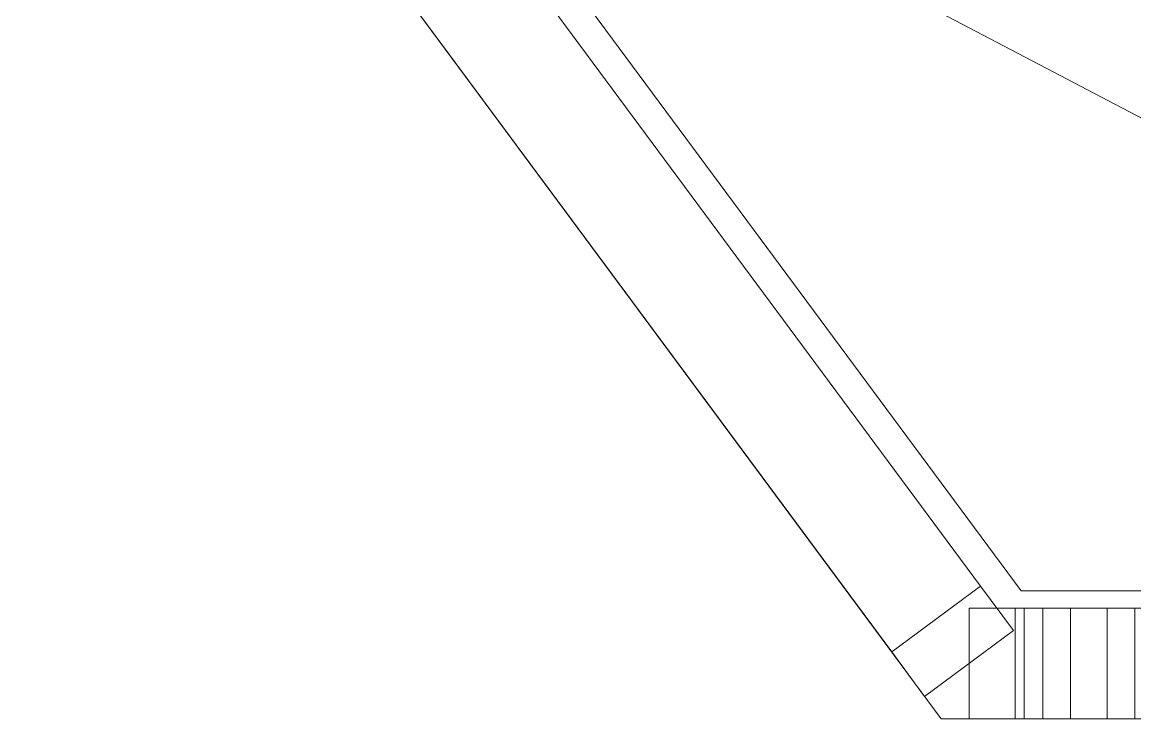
# Model space of a CAD drawing. Header units: millimetres. Extents: x -40035 to 35835, y -28925 to 20487.
# Drawn here: x -31291 to -30083, y -22589 to -21833 of the extents above; entities that cross this region are included whole.
import ezdxf

# ---------------------------------------------------------------- set-up
doc = ezdxf.new("R2010")
doc.units = ezdxf.units.MM
for name, color, linetype, lineweight in [('A-FLOR', 192, 'Continuous', 9), ('A-GLAZ-CWMG', 51, 'Continuous', 9), ('A-ROOF', 132, 'Continuous', 9), ('S-FNDN', 32, 'Continuous', 9)]:
    doc.layers.add(name, color=color, linetype=linetype, lineweight=lineweight)

msp = doc.modelspace()

# ---------------------------------------------------------------- linework, layer by layer
at = {"layer": 'A-GLAZ-CWMG'}
for points in [[(-31057.7, -21355.1, 3170), (-30250.2, -22445.2, 3170), (-30346.7, -22516.6, 3170), (-31154.1, -21426.5, 3170)], [(-31154.1, -21426.5, 3230), (-30346.7, -22516.6, 3230), (-30250.2, -22445.2, 3230), (-31057.7, -21355.1, 3230)], [(-31057.7, -21355.1, 2103.3), (-30250.2, -22445.2, 2103.3), (-30346.7, -22516.6, 2103.3), (-31154.1, -21426.5, 2103.3)], [(-31154.1, -21426.5, 2163.3), (-30346.7, -22516.6, 2163.3), (-30250.2, -22445.2, 2163.3), (-31057.7, -21355.1, 2163.3)], [(-31057.7, -21355.1, 1036.7), (-30250.2, -22445.2, 1036.7), (-30346.7, -22516.6, 1036.7), (-31154.1, -21426.5, 1036.7)], [(-31154.1, -21426.5, 1096.7), (-30346.7, -22516.6, 1096.7), (-30250.2, -22445.2, 1096.7), (-31057.7, -21355.1, 1096.7)], [(-30250.2, -22445.2, 60), (-31057.7, -21355.1, 60), (-31154.1, -21426.5, 60), (-30346.7, -22516.6, 60)], [(-30346.7, -22516.6), (-31154.1, -21426.5), (-31057.7, -21355.1), (-30250.2, -22445.2)], [(-31057.7, -21355.1, 3720), (-30250.2, -22445.2, 3720), (-30346.7, -22516.6, 3720), (-31154.1, -21426.5, 3720)], [(-31154.1, -21426.5, 3780), (-30346.7, -22516.6, 3780), (-30250.2, -22445.2, 3780), (-31057.7, -21355.1, 3780)], [(-31057.7, -21355.1, 4270), (-30250.2, -22445.2, 4270), (-30346.7, -22516.6, 4270), (-31154.1, -21426.5, 4270)], [(-31154.1, -21426.5, 4330), (-30346.7, -22516.6, 4330), (-30250.2, -22445.2, 4330), (-31057.7, -21355.1, 4330)], [(-31057.7, -21355.1, 5270), (-30250.2, -22445.2, 5270), (-30346.7, -22516.6, 5270), (-31154.1, -21426.5, 5270)], [(-31154.1, -21426.5, 5330), (-30346.7, -22516.6, 5330), (-30250.2, -22445.2, 5330), (-31057.7, -21355.1, 5330)], [(-31057.7, -21355.1, 6270), (-30250.2, -22445.2, 6270), (-30346.7, -22516.6, 6270), (-31154.1, -21426.5, 6270)], [(-31154.1, -21426.5, 6330), (-30346.7, -22516.6, 6330), (-30250.2, -22445.2, 6330), (-31057.7, -21355.1, 6330)], [(-31057.7, -21355.1, 7240), (-30250.2, -22445.2, 7240), (-30346.7, -22516.6, 7240), (-31154.1, -21426.5, 7240)], [(-31154.1, -21426.5, 7300), (-30346.7, -22516.6, 7300), (-30250.2, -22445.2, 7300), (-31057.7, -21355.1, 7300)], [(-30250.2, -22445.2, 3230), (-30250.2, -22445.2, 3170), (-31057.7, -21355.1, 3170), (-31057.7, -21355.1, 3230)], [(-30250.2, -22445.2, 2163.3), (-30250.2, -22445.2, 2103.3), (-31057.7, -21355.1, 2103.3), (-31057.7, -21355.1, 2163.3)], [(-30250.2, -22445.2, 1096.7), (-30250.2, -22445.2, 1036.7), (-31057.7, -21355.1, 1036.7), (-31057.7, -21355.1, 1096.7)], [(-31057.7, -21355.1), (-31057.7, -21355.1, 60), (-30250.2, -22445.2, 60), (-30250.2, -22445.2)], [(-30250.2, -22445.2, 3780), (-30250.2, -22445.2, 3720), (-31057.7, -21355.1, 3720), (-31057.7, -21355.1, 3780)], [(-30250.2, -22445.2, 4330), (-30250.2, -22445.2, 4270), (-31057.7, -21355.1, 4270), (-31057.7, -21355.1, 4330)], [(-30250.2, -22445.2, 5330), (-30250.2, -22445.2, 5270), (-31057.7, -21355.1, 5270), (-31057.7, -21355.1, 5330)], [(-30250.2, -22445.2, 6330), (-30250.2, -22445.2, 6270), (-31057.7, -21355.1, 6270), (-31057.7, -21355.1, 6330)], [(-31057.7, -21355.1, 7300), (-30250.2, -22445.2, 7300), (-30250.2, -22445.2, 7240), (-31057.7, -21355.1, 7240)], [(-30346.7, -22516.6, 3170), (-30346.7, -22516.6, 3230), (-31154.1, -21426.5, 3230), (-31154.1, -21426.5, 3170)], [(-30346.7, -22516.6, 2103.3), (-30346.7, -22516.6, 2163.3), (-31154.1, -21426.5, 2163.3), (-31154.1, -21426.5, 2103.3)], [(-30346.7, -22516.6, 1036.7), (-30346.7, -22516.6, 1096.7), (-31154.1, -21426.5, 1096.7), (-31154.1, -21426.5, 1036.7)], [(-31154.1, -21426.5, 60), (-31154.1, -21426.5), (-30346.7, -22516.6), (-30346.7, -22516.6, 60)], [(-30346.7, -22516.6, 3720), (-30346.7, -22516.6, 3780), (-31154.1, -21426.5, 3780), (-31154.1, -21426.5, 3720)], [(-30346.7, -22516.6, 4270), (-30346.7, -22516.6, 4330), (-31154.1, -21426.5, 4330), (-31154.1, -21426.5, 4270)], [(-30346.7, -22516.6, 5270), (-30346.7, -22516.6, 5330), (-31154.1, -21426.5, 5330), (-31154.1, -21426.5, 5270)], [(-30346.7, -22516.6, 6270), (-30346.7, -22516.6, 6330), (-31154.1, -21426.5, 6330), (-31154.1, -21426.5, 6270)], [(-31154.1, -21426.5, 7240), (-30346.7, -22516.6, 7240), (-30346.7, -22516.6, 7300), (-31154.1, -21426.5, 7300)], [(-30250.2, -22445.2), (-30214.5, -22493.4), (-30311, -22564.9), (-30346.7, -22516.6)], [(-30250.2, -22445.2), (-30346.7, -22516.6), (-30346.7, -22516.6, 1066.7), (-30250.2, -22445.2, 1066.7)], [(-30250.2, -22445.2, 3200), (-30346.7, -22516.6, 3200), (-30346.7, -22516.6, 3750), (-30250.2, -22445.2, 3750)], [(-30250.2, -22445.2, 1066.7), (-30346.7, -22516.6, 1066.7), (-30346.7, -22516.6, 2133.3), (-30250.2, -22445.2, 2133.3)], [(-30250.2, -22445.2, 2133.3), (-30346.7, -22516.6, 2133.3), (-30346.7, -22516.6, 3200), (-30250.2, -22445.2, 3200)], [(-30250.2, -22445.2, 3170), (-30250.2, -22445.2, 3230), (-30346.7, -22516.6, 3230), (-30346.7, -22516.6, 3170)], [(-30250.2, -22445.2, 2103.3), (-30250.2, -22445.2, 2163.3), (-30346.7, -22516.6, 2163.3), (-30346.7, -22516.6, 2103.3)], [(-30250.2, -22445.2, 1036.7), (-30250.2, -22445.2, 1096.7), (-30346.7, -22516.6, 1096.7), (-30346.7, -22516.6, 1036.7)], [(-30346.7, -22516.6), (-30250.2, -22445.2), (-30250.2, -22445.2, 60), (-30346.7, -22516.6, 60)], [(-30250.2, -22445.2, 4300), (-30346.7, -22516.6, 4300), (-30346.7, -22516.6, 5300), (-30250.2, -22445.2, 5300)], [(-30250.2, -22445.2, 3750), (-30346.7, -22516.6, 3750), (-30346.7, -22516.6, 4300), (-30250.2, -22445.2, 4300)], [(-30250.2, -22445.2, 3720), (-30250.2, -22445.2, 3780), (-30346.7, -22516.6, 3780), (-30346.7, -22516.6, 3720)], [(-30250.2, -22445.2, 4270), (-30250.2, -22445.2, 4330), (-30346.7, -22516.6, 4330), (-30346.7, -22516.6, 4270)], [(-30250.2, -22445.2, 5300), (-30346.7, -22516.6, 5300), (-30346.7, -22516.6, 6300), (-30250.2, -22445.2, 6300)], [(-30311, -22564.9, 7300), (-30214.5, -22493.4, 7300), (-30250.2, -22445.2, 7300), (-30346.7, -22516.6, 7300)], [(-30250.2, -22445.2, 6300), (-30346.7, -22516.6, 6300), (-30346.7, -22516.6, 7300), (-30250.2, -22445.2, 7300)], [(-30250.2, -22445.2, 5270), (-30250.2, -22445.2, 5330), (-30346.7, -22516.6, 5330), (-30346.7, -22516.6, 5270)], [(-30250.2, -22445.2, 6270), (-30250.2, -22445.2, 6330), (-30346.7, -22516.6, 6330), (-30346.7, -22516.6, 6270)], [(-30250.2, -22445.2, 7240), (-30250.2, -22445.2, 7300), (-30346.7, -22516.6, 7300), (-30346.7, -22516.6, 7240)], [(-30214.5, -22493.4, 1066.7), (-30214.5, -22493.4), (-30250.2, -22445.2), (-30250.2, -22445.2, 1066.7)], [(-30214.5, -22493.4, 3200), (-30250.2, -22445.2, 3200), (-30250.2, -22445.2, 3750), (-30214.5, -22493.4, 3750)], [(-30214.5, -22493.4, 2133.3), (-30214.5, -22493.4, 1066.7), (-30250.2, -22445.2, 1066.7), (-30250.2, -22445.2, 2133.3)], [(-30214.5, -22493.4, 3200), (-30214.5, -22493.4, 2133.3), (-30250.2, -22445.2, 2133.3), (-30250.2, -22445.2, 3200)], [(-30214.5, -22493.4, 5300), (-30214.5, -22493.4, 4300), (-30250.2, -22445.2, 4300), (-30250.2, -22445.2, 5300)], [(-30214.5, -22493.4, 3750), (-30250.2, -22445.2, 3750), (-30250.2, -22445.2, 4300), (-30214.5, -22493.4, 4300)], [(-30214.5, -22493.4, 6300), (-30214.5, -22493.4, 5300), (-30250.2, -22445.2, 5300), (-30250.2, -22445.2, 6300)], [(-30214.5, -22493.4, 7300), (-30214.5, -22493.4, 6300), (-30250.2, -22445.2, 6300), (-30250.2, -22445.2, 7300)], [(-30262.7, -22589.2, 7300), (-30262.7, -22469.2, 7300), (-30262.7, -22469.2, 7240), (-30262.7, -22589.2, 7240)], [(-30182.7, -22469.2, 7240), (-30182.7, -22589.2, 7240), (-30262.7, -22589.2, 7240), (-30262.7, -22469.2, 7240)], [(-30182.7, -22469.2, 7300), (-30182.7, -22469.2, 7240), (-30262.7, -22469.2, 7240), (-30262.7, -22469.2, 7300)], [(-30182.7, -22589.2, 7300), (-30182.7, -22469.2, 7300), (-30262.7, -22469.2, 7300), (-30262.7, -22589.2, 7300)], [(-30262.7, -22469.2, 60), (-30262.7, -22469.2), (-30262.7, -22589.2), (-30262.7, -22589.2, 60)], [(-30262.7, -22469.2, 60), (-30262.7, -22589.2, 60), (-30212.7, -22589.2, 60), (-30212.7, -22469.2, 60)], [(-30262.7, -22469.2), (-30262.7, -22469.2, 60), (-30212.7, -22469.2, 60), (-30212.7, -22469.2)], [(-30262.7, -22589.2), (-30262.7, -22469.2), (-30212.7, -22469.2), (-30212.7, -22589.2)], [(-30212.7, -22469.2), (-30152.7, -22469.2), (-30152.7, -22589.2), (-30212.7, -22589.2)], [(-30212.7, -22469.2, 100), (-30212.7, -22469.2), (-30212.7, -22589.2), (-30212.7, -22589.2, 100)], [(-30152.7, -22469.2), (-30212.7, -22469.2), (-30212.7, -22469.2, 100), (-30152.7, -22469.2, 100)], [(-30212.7, -22589.2), (-30212.7, -22469.2), (-30212.7, -22469.2, 60), (-30212.7, -22589.2, 60)], [(-30152.7, -22589.2, 2030), (-30152.7, -22469.2, 2030), (-30212.7, -22469.2, 2030), (-30212.7, -22589.2, 2030)], [(-30212.7, -22469.2, 2030), (-30212.7, -22469.2, 100), (-30212.7, -22589.2, 100), (-30212.7, -22589.2, 2030)], [(-30152.7, -22469.2, 100), (-30212.7, -22469.2, 100), (-30212.7, -22469.2, 2030), (-30152.7, -22469.2, 2030)], [(-30212.7, -22469.2, 2103.3), (-30152.7, -22469.2, 2103.3), (-30152.7, -22589.2, 2103.3), (-30212.7, -22589.2, 2103.3)], [(-30152.7, -22589.2, 3230), (-30152.7, -22469.2, 3230), (-30212.7, -22469.2, 3230), (-30212.7, -22589.2, 3230)], [(-30212.7, -22469.2, 2103.3), (-30212.7, -22589.2, 2103.3), (-30212.7, -22589.2, 3230), (-30212.7, -22469.2, 3230)], [(-30152.7, -22469.2, 3230), (-30152.7, -22469.2, 2103.3), (-30212.7, -22469.2, 2103.3), (-30212.7, -22469.2, 3230)], [(-30202.7, -22589.2, 3780), (-30202.7, -22469.2, 3780), (-30202.7, -22469.2, 3720), (-30202.7, -22589.2, 3720)], [(-30182.7, -22469.2, 3720), (-30182.7, -22589.2, 3720), (-30202.7, -22589.2, 3720), (-30202.7, -22469.2, 3720)], [(-30182.7, -22469.2, 3780), (-30182.7, -22469.2, 3720), (-30202.7, -22469.2, 3720), (-30202.7, -22469.2, 3780)], [(-30182.7, -22589.2, 3780), (-30182.7, -22469.2, 3780), (-30202.7, -22469.2, 3780), (-30202.7, -22589.2, 3780)], [(-30202.7, -22589.2, 4330), (-30202.7, -22469.2, 4330), (-30202.7, -22469.2, 4270), (-30202.7, -22589.2, 4270)], [(-30182.7, -22469.2, 4270), (-30182.7, -22589.2, 4270), (-30202.7, -22589.2, 4270), (-30202.7, -22469.2, 4270)], [(-30182.7, -22469.2, 4330), (-30182.7, -22469.2, 4270), (-30202.7, -22469.2, 4270), (-30202.7, -22469.2, 4330)], [(-30182.7, -22589.2, 4330), (-30182.7, -22469.2, 4330), (-30202.7, -22469.2, 4330), (-30202.7, -22589.2, 4330)], [(-30202.7, -22589.2, 2096.7), (-30202.7, -22469.2, 2096.7), (-30202.7, -22469.2, 2036.7), (-30202.7, -22589.2, 2036.7)], [(-30182.7, -22469.2, 2036.7), (-30182.7, -22589.2, 2036.7), (-30202.7, -22589.2, 2036.7), (-30202.7, -22469.2, 2036.7)], [(-30182.7, -22469.2, 2096.7), (-30182.7, -22469.2, 2036.7), (-30202.7, -22469.2, 2036.7), (-30202.7, -22469.2, 2096.7)], [(-30182.7, -22589.2, 2096.7), (-30182.7, -22469.2, 2096.7), (-30202.7, -22469.2, 2096.7), (-30202.7, -22589.2, 2096.7)], [(-30202.7, -22589.2, 5330), (-30202.7, -22469.2, 5330), (-30202.7, -22469.2, 5270), (-30202.7, -22589.2, 5270)], [(-30182.7, -22469.2, 5270), (-30182.7, -22589.2, 5270), (-30202.7, -22589.2, 5270), (-30202.7, -22469.2, 5270)], [(-30182.7, -22469.2, 5330), (-30182.7, -22469.2, 5270), (-30202.7, -22469.2, 5270), (-30202.7, -22469.2, 5330)], [(-30182.7, -22589.2, 5330), (-30182.7, -22469.2, 5330), (-30202.7, -22469.2, 5330), (-30202.7, -22589.2, 5330)], [(-30202.7, -22589.2, 6330), (-30202.7, -22469.2, 6330), (-30202.7, -22469.2, 6270), (-30202.7, -22589.2, 6270)], [(-30182.7, -22469.2, 6270), (-30182.7, -22589.2, 6270), (-30202.7, -22589.2, 6270), (-30202.7, -22469.2, 6270)], [(-30182.7, -22469.2, 6330), (-30182.7, -22469.2, 6270), (-30202.7, -22469.2, 6270), (-30202.7, -22469.2, 6330)], [(-30182.7, -22589.2, 6330), (-30182.7, -22469.2, 6330), (-30202.7, -22469.2, 6330), (-30202.7, -22589.2, 6330)], [(-30182.7, -22469.2, 3720), (-30082.7, -22469.2, 3720), (-30082.7, -22589.2, 3720), (-30182.7, -22589.2, 3720)], [(-30082.7, -22469.2, 3780), (-30082.7, -22469.2, 3720), (-30182.7, -22469.2, 3720), (-30182.7, -22469.2, 3780)], [(-30182.7, -22589.2, 3780), (-30082.7, -22589.2, 3780), (-30082.7, -22469.2, 3780), (-30182.7, -22469.2, 3780)], [(-30182.7, -22469.2, 4270), (-30082.7, -22469.2, 4270), (-30082.7, -22589.2, 4270), (-30182.7, -22589.2, 4270)], [(-30082.7, -22469.2, 4330), (-30082.7, -22469.2, 4270), (-30182.7, -22469.2, 4270), (-30182.7, -22469.2, 4330)], [(-30182.7, -22589.2, 4330), (-30082.7, -22589.2, 4330), (-30082.7, -22469.2, 4330), (-30182.7, -22469.2, 4330)], [(-30182.7, -22469.2, 2036.7), (-30082.7, -22469.2, 2036.7), (-30082.7, -22589.2, 2036.7), (-30182.7, -22589.2, 2036.7)], [(-30082.7, -22469.2, 2096.7), (-30082.7, -22469.2, 2036.7), (-30182.7, -22469.2, 2036.7), (-30182.7, -22469.2, 2096.7)], [(-30182.7, -22589.2, 2096.7), (-30082.7, -22589.2, 2096.7), (-30082.7, -22469.2, 2096.7), (-30182.7, -22469.2, 2096.7)], [(-30182.7, -22469.2, 5270), (-30082.7, -22469.2, 5270), (-30082.7, -22589.2, 5270), (-30182.7, -22589.2, 5270)], [(-30082.7, -22469.2, 5330), (-30082.7, -22469.2, 5270), (-30182.7, -22469.2, 5270), (-30182.7, -22469.2, 5330)], [(-30182.7, -22589.2, 5330), (-30082.7, -22589.2, 5330), (-30082.7, -22469.2, 5330), (-30182.7, -22469.2, 5330)], [(-30182.7, -22469.2, 6270), (-30082.7, -22469.2, 6270), (-30082.7, -22589.2, 6270), (-30182.7, -22589.2, 6270)], [(-30082.7, -22469.2, 6330), (-30082.7, -22469.2, 6270), (-30182.7, -22469.2, 6270), (-30182.7, -22469.2, 6330)], [(-30182.7, -22589.2, 6330), (-30082.7, -22589.2, 6330), (-30082.7, -22469.2, 6330), (-30182.7, -22469.2, 6330)], [(-30182.7, -22469.2, 7240), (-30082.7, -22469.2, 7240), (-30082.7, -22589.2, 7240), (-30182.7, -22589.2, 7240)], [(-30082.7, -22469.2, 7300), (-30082.7, -22469.2, 7240), (-30182.7, -22469.2, 7240), (-30182.7, -22469.2, 7300)], [(-30182.7, -22589.2, 7300), (-30082.7, -22589.2, 7300), (-30082.7, -22469.2, 7300), (-30182.7, -22469.2, 7300)], [(-30152.7, -22589.2, 3230), (-30152.7, -22469.2, 3230), (-30152.7, -22469.2, 3170), (-30152.7, -22589.2, 3170)], [(-30112.7, -22469.2, 3170), (-30112.7, -22589.2, 3170), (-30152.7, -22589.2, 3170), (-30152.7, -22469.2, 3170)], [(-30112.7, -22469.2, 3230), (-30112.7, -22469.2, 3170), (-30152.7, -22469.2, 3170), (-30152.7, -22469.2, 3230)], [(-30112.7, -22589.2, 3230), (-30112.7, -22469.2, 3230), (-30152.7, -22469.2, 3230), (-30152.7, -22589.2, 3230)], [(-30152.7, -22589.2, 100), (-30152.7, -22589.2), (-30152.7, -22469.2), (-30152.7, -22469.2, 100)], [(-30152.7, -22589.2, 2030), (-30152.7, -22469.2, 2030), (-30152.7, -22469.2, 1970), (-30152.7, -22589.2, 1970)], [(-30082.7, -22469.2, 1970), (-30082.7, -22589.2, 1970), (-30152.7, -22589.2, 1970), (-30152.7, -22469.2, 1970)], [(-30082.7, -22469.2, 2030), (-30082.7, -22469.2, 1970), (-30152.7, -22469.2, 1970), (-30152.7, -22469.2, 2030)], [(-30082.7, -22589.2, 2030), (-30082.7, -22469.2, 2030), (-30152.7, -22469.2, 2030), (-30152.7, -22589.2, 2030)], [(-30152.7, -22589.2, 2163.3), (-30152.7, -22469.2, 2163.3), (-30152.7, -22469.2, 2103.3), (-30152.7, -22589.2, 2103.3)], [(-30112.7, -22469.2, 2103.3), (-30112.7, -22589.2, 2103.3), (-30152.7, -22589.2, 2103.3), (-30152.7, -22469.2, 2103.3)], [(-30112.7, -22469.2, 2163.3), (-30112.7, -22469.2, 2103.3), (-30152.7, -22469.2, 2103.3), (-30152.7, -22469.2, 2163.3)], [(-30112.7, -22589.2, 2163.3), (-30112.7, -22469.2, 2163.3), (-30152.7, -22469.2, 2163.3), (-30152.7, -22589.2, 2163.3)], [(-30152.7, -22469.2, 60), (-30152.7, -22469.2), (-30152.7, -22589.2), (-30152.7, -22589.2, 60)], [(-30152.7, -22469.2, 60), (-30152.7, -22589.2, 60), (-30082.7, -22589.2, 60), (-30082.7, -22469.2, 60)], [(-30152.7, -22469.2), (-30152.7, -22469.2, 60), (-30082.7, -22469.2, 60), (-30082.7, -22469.2)], [(-30152.7, -22589.2), (-30152.7, -22469.2), (-30082.7, -22469.2), (-30082.7, -22589.2)], [(-30152.7, -22589.2, 2030), (-30152.7, -22589.2, 100), (-30152.7, -22469.2, 100), (-30152.7, -22469.2, 2030)], [(-30152.7, -22589.2, 130), (-30152.7, -22469.2, 130), (-30152.7, -22469.2, 70), (-30152.7, -22589.2, 70)], [(-30082.7, -22469.2, 70), (-30082.7, -22589.2, 70), (-30152.7, -22589.2, 70), (-30152.7, -22469.2, 70)], [(-30082.7, -22469.2, 130), (-30082.7, -22469.2, 70), (-30152.7, -22469.2, 70), (-30152.7, -22469.2, 130)], [(-30082.7, -22589.2, 130), (-30082.7, -22469.2, 130), (-30152.7, -22469.2, 130), (-30152.7, -22589.2, 130)], [(-30152.7, -22589.2, 2103.3), (-30152.7, -22469.2, 2103.3), (-30152.7, -22469.2, 3230), (-30152.7, -22589.2, 3230)], [(-30112.7, -22469.2, 3170), (-30112.7, -22469.2, 3230), (-30112.7, -22589.2, 3230), (-30112.7, -22589.2, 3170)], [(-30112.7, -22469.2, 2103.3), (-30112.7, -22469.2, 2163.3), (-30112.7, -22589.2, 2163.3), (-30112.7, -22589.2, 2103.3)], [(-30112.7, -22469.2, 2103.3), (-30052.7, -22469.2, 2103.3), (-30052.7, -22589.2, 2103.3), (-30112.7, -22589.2, 2103.3)], [(-30052.7, -22589.2, 3230), (-30052.7, -22469.2, 3230), (-30112.7, -22469.2, 3230), (-30112.7, -22589.2, 3230)], [(-30112.7, -22469.2, 2103.3), (-30112.7, -22589.2, 2103.3), (-30112.7, -22589.2, 3230), (-30112.7, -22469.2, 3230)], [(-30052.7, -22469.2, 3230), (-30052.7, -22469.2, 2103.3), (-30112.7, -22469.2, 2103.3), (-30112.7, -22469.2, 3230)], [(-30311, -22564.9), (-30214.5, -22493.4), (-30214.5, -22493.4, 1066.7), (-30311, -22564.9, 1066.7)], [(-30311, -22564.9, 3200), (-30214.5, -22493.4, 3200), (-30214.5, -22493.4, 3750), (-30311, -22564.9, 3750)], [(-30311, -22564.9, 1066.7), (-30214.5, -22493.4, 1066.7), (-30214.5, -22493.4, 2133.3), (-30311, -22564.9, 2133.3)], [(-30311, -22564.9, 2133.3), (-30214.5, -22493.4, 2133.3), (-30214.5, -22493.4, 3200), (-30311, -22564.9, 3200)], [(-30311, -22564.9, 4300), (-30214.5, -22493.4, 4300), (-30214.5, -22493.4, 5300), (-30311, -22564.9, 5300)], [(-30311, -22564.9, 3750), (-30214.5, -22493.4, 3750), (-30214.5, -22493.4, 4300), (-30311, -22564.9, 4300)], [(-30311, -22564.9, 5300), (-30214.5, -22493.4, 5300), (-30214.5, -22493.4, 6300), (-30311, -22564.9, 6300)], [(-30311, -22564.9, 6300), (-30214.5, -22493.4, 6300), (-30214.5, -22493.4, 7300), (-30311, -22564.9, 7300)], [(-30346.7, -22516.6, 1066.7), (-30346.7, -22516.6), (-30311, -22564.9), (-30311, -22564.9, 1066.7)], [(-30346.7, -22516.6, 3200), (-30311, -22564.9, 3200), (-30311, -22564.9, 3750), (-30346.7, -22516.6, 3750)], [(-30346.7, -22516.6, 2133.3), (-30346.7, -22516.6, 1066.7), (-30311, -22564.9, 1066.7), (-30311, -22564.9, 2133.3)], [(-30346.7, -22516.6, 3200), (-30346.7, -22516.6, 2133.3), (-30311, -22564.9, 2133.3), (-30311, -22564.9, 3200)], [(-30346.7, -22516.6, 5300), (-30346.7, -22516.6, 4300), (-30311, -22564.9, 4300), (-30311, -22564.9, 5300)], [(-30346.7, -22516.6, 3750), (-30311, -22564.9, 3750), (-30311, -22564.9, 4300), (-30346.7, -22516.6, 4300)], [(-30346.7, -22516.6, 6300), (-30346.7, -22516.6, 5300), (-30311, -22564.9, 5300), (-30311, -22564.9, 6300)], [(-30346.7, -22516.6, 7300), (-30346.7, -22516.6, 6300), (-30311, -22564.9, 6300), (-30311, -22564.9, 7300)], [(-30182.7, -22589.2, 7240), (-30182.7, -22589.2, 7300), (-30262.7, -22589.2, 7300), (-30262.7, -22589.2, 7240)], [(-30262.7, -22589.2, 60), (-30262.7, -22589.2), (-30212.7, -22589.2), (-30212.7, -22589.2, 60)], [(-30212.7, -22589.2), (-30152.7, -22589.2), (-30152.7, -22589.2, 100), (-30212.7, -22589.2, 100)], [(-30212.7, -22589.2, 100), (-30152.7, -22589.2, 100), (-30152.7, -22589.2, 2030), (-30212.7, -22589.2, 2030)], [(-30212.7, -22589.2, 3230), (-30212.7, -22589.2, 2103.3), (-30152.7, -22589.2, 2103.3), (-30152.7, -22589.2, 3230)], [(-30182.7, -22589.2, 3720), (-30182.7, -22589.2, 3780), (-30202.7, -22589.2, 3780), (-30202.7, -22589.2, 3720)], [(-30182.7, -22589.2, 4270), (-30182.7, -22589.2, 4330), (-30202.7, -22589.2, 4330), (-30202.7, -22589.2, 4270)], [(-30182.7, -22589.2, 2036.7), (-30182.7, -22589.2, 2096.7), (-30202.7, -22589.2, 2096.7), (-30202.7, -22589.2, 2036.7)], [(-30182.7, -22589.2, 5270), (-30182.7, -22589.2, 5330), (-30202.7, -22589.2, 5330), (-30202.7, -22589.2, 5270)], [(-30182.7, -22589.2, 6270), (-30182.7, -22589.2, 6330), (-30202.7, -22589.2, 6330), (-30202.7, -22589.2, 6270)], [(-30082.7, -22589.2, 3720), (-30082.7, -22589.2, 3780), (-30182.7, -22589.2, 3780), (-30182.7, -22589.2, 3720)], [(-30082.7, -22589.2, 4270), (-30082.7, -22589.2, 4330), (-30182.7, -22589.2, 4330), (-30182.7, -22589.2, 4270)], [(-30082.7, -22589.2, 2036.7), (-30082.7, -22589.2, 2096.7), (-30182.7, -22589.2, 2096.7), (-30182.7, -22589.2, 2036.7)], [(-30082.7, -22589.2, 5270), (-30082.7, -22589.2, 5330), (-30182.7, -22589.2, 5330), (-30182.7, -22589.2, 5270)], [(-30082.7, -22589.2, 6270), (-30082.7, -22589.2, 6330), (-30182.7, -22589.2, 6330), (-30182.7, -22589.2, 6270)], [(-30082.7, -22589.2, 7240), (-30082.7, -22589.2, 7300), (-30182.7, -22589.2, 7300), (-30182.7, -22589.2, 7240)], [(-30112.7, -22589.2, 3170), (-30112.7, -22589.2, 3230), (-30152.7, -22589.2, 3230), (-30152.7, -22589.2, 3170)], [(-30082.7, -22589.2, 1970), (-30082.7, -22589.2, 2030), (-30152.7, -22589.2, 2030), (-30152.7, -22589.2, 1970)], [(-30112.7, -22589.2, 2103.3), (-30112.7, -22589.2, 2163.3), (-30152.7, -22589.2, 2163.3), (-30152.7, -22589.2, 2103.3)], [(-30152.7, -22589.2, 60), (-30152.7, -22589.2), (-30082.7, -22589.2), (-30082.7, -22589.2, 60)], [(-30082.7, -22589.2, 70), (-30082.7, -22589.2, 130), (-30152.7, -22589.2, 130), (-30152.7, -22589.2, 70)], [(-30112.7, -22589.2, 3230), (-30112.7, -22589.2, 2103.3), (-30052.7, -22589.2, 2103.3), (-30052.7, -22589.2, 3230)]]:
    msp.add_3dface(points, dxfattribs=at)

# ---------------------------------------------------------------- meshes
at = {"layer": 'A-FLOR'}
mesh = msp.add_polyface(dxfattribs=at)
corners = [(35708.4, -19573, 4300), (35708.4, 15367.4, 4300), (22023.4, 15367.4, 4300), (22023.4, 18917.4, 4300), (-33711.6, 18917.4, 4300), (-33711.6, 6517.4, 4300), (-39715.4, 6517.4, 4300), (-39715.4, 2191.3, 4300), (-39591.6, 2191.3, 4300), (-39591.6, 6397.4, 4300), (21318.4, 6397.4, 4300), (21318.4, -767.6, 4300), (20018.4, -767.6, 4300), (20018.4, -2467.6, 4300), (21083.4, -2467.6, 4300), (21083.4, -2287.6, 4300), (21318.4, -2287.6, 4300), (21318.4, -11702.6, 4300), (-39591.6, -11702.6, 4300), (-39591.6, -1458.7, 4300), (-39715.4, -1458.7, 4300), (-39715.4, -11822.6, 4300), (-33714.6, -11822.6, 4300), (-33714.6, -21222.6, 4300), (-31115.5, -21222.6, 4300), (-30206.2, -22450.3, 4300), (-28926.2, -22450.3, 4300), (-27996.5, -21222.6, 4300), (-7441.6, -21222.6, 4300), (-6513.1, -22476.2, 4300), (-5153.1, -22476.2, 4300), (-4203.9, -21222.6, 4300), (16285.4, -21222.6, 4300), (17202, -22460.1, 4300), (18551.8, -22460.1, 4300), (19488.9, -21222.6, 4300), (22024.6, -21222.6, 4300), (22024.6, -19573, 4300), (22144.6, -19573, 4300), (22144.6, -11942.6, 4300), (28098.4, -11942.6, 4300), (28098.4, 6606.5, 4300), (22168.9, 6606.5, 4300), (22168.9, 7667.4, 4300), (28098.4, 7667.4, 4300), (28098.4, 7684.4, 4300), (29453.4, 7684.4, 4300), (29453.4, -13074.8, 4300), (28098.4, -13074.8, 4300), (23360.7, -13074.8, 4300), (23360.7, -19573, 4300), (-33594.6, -12527.6, 4300), (-32514.6, -12527.6, 4300), (-32514.6, -11942.6, 4300), (-28326.7, -11942.6, 4300), (-28326.7, -14852.6, 4300), (-33594.6, -14852.6, 4300), (-33591.6, 9482.4, 4300), (-28884.6, 9482.4, 4300), (-28884.6, 6637.4, 4300), (-32514.6, 6637.4, 4300), (-32514.6, 7197.4, 4300), (-32914.6, 7197.4, 4300), (-32914.6, 7162.4, 4300), (-33591.6, 7162.4, 4300), (-8951.7, 6617.4, 4300), (-28414.6, 6617.4, 4300), (-28414.6, 9482.4, 4300), (-8951.7, 9482.4, 4300)]
mesh.append_faces([[corners[k] for k in face] for face in [(9, 6, 7, 8), (63, 60, 61, 62)]], dxfattribs={"vtx0": -1})
mesh.append_faces([[corners[k] for k in face] for face in [(31, 17, 54), (16, 41, 11, 15), (58, 67, 4, 57)]], dxfattribs={"vtx0": -1, "vtx1": -1, "vtx2": -1})
mesh.append_faces([[corners[k] for k in face] for face in [(28, 31, 54, 55), (55, 24, 27, 28), (5, 66, 59, 60)]], dxfattribs={"vtx0": -1, "vtx1": -1, "vtx3": -1})
mesh.append_faces([[corners[k] for k in face] for face in [(56, 23, 24, 55), (18, 21, 22, 17), (42, 10, 11, 41), (65, 9, 10), (16, 40, 41), (2, 45, 46, 1), (59, 66, 67, 58), (5, 64, 57, 4), (9, 5, 6)]], dxfattribs={"vtx0": -1, "vtx2": -1})
mesh.append_faces([[corners[k] for k in face] for face in [(17, 31, 32, 37), (22, 53, 54, 17), (10, 42, 43, 2)]], dxfattribs={"vtx0": -1, "vtx2": -1, "vtx3": -1})
mesh.append_faces([[corners[k] for k in face] for face in [(68, 2, 3, 4)]], dxfattribs={"vtx0": -1, "vtx3": -1})
mesh.append_faces([[corners[k] for k in face] for face in [(20, 21, 18, 19)]], dxfattribs={"vtx1": -1})
mesh.append_faces([[corners[k] for k in face] for face in [(50, 0, 47), (11, 12, 15), (67, 68, 4)]], dxfattribs={"vtx1": -1, "vtx2": -1})
mesh.append_faces([[corners[k] for k in face] for face in [(68, 65, 10, 2), (65, 66, 5, 9), (63, 64, 5, 60)]], dxfattribs={"vtx1": -1, "vtx2": -1, "vtx3": -1})
mesh.append_faces([[corners[k] for k in face] for face in [(39, 40, 16, 17), (46, 47, 0, 1), (56, 51, 22, 23)]], dxfattribs={"vtx1": -1, "vtx3": -1})
mesh.append_faces([[corners[k] for k in face] for face in [(48, 49, 50, 47), (13, 14, 15, 12)]], dxfattribs={"vtx2": -1})
mesh.append_faces([[corners[k] for k in face] for face in [(35, 36, 37, 32), (37, 38, 39, 17), (51, 52, 53, 22), (43, 44, 45, 2)]], dxfattribs={"vtx2": -1, "vtx3": -1})
mesh.append_faces([[corners[k] for k in face] for face in [(32, 33, 34, 35), (28, 29, 30, 31), (24, 25, 26, 27)]], dxfattribs={"vtx3": -1})
mesh = msp.add_polyface(dxfattribs=at)
corners = [(22023.4, 18917.4, 4000), (22023.4, 15367.4, 4000), (35708.4, 15367.4, 4000), (35708.4, -19573, 4000), (23360.7, -19573, 4000), (23360.7, -13074.8, 4000), (28098.4, -13074.8, 4000), (29453.4, -13074.8, 4000), (29453.4, 7684.4, 4000), (28098.4, 7684.4, 4000), (28098.4, 7667.4, 4000), (22168.9, 7667.4, 4000), (22168.9, 6606.5, 4000), (28098.4, 6606.5, 4000), (28098.4, -11942.6, 4000), (22144.6, -11942.6, 4000), (22144.6, -19573, 4000), (22024.6, -19573, 4000), (22024.6, -21222.6, 4000), (19488.9, -21222.6, 4000), (18551.8, -22460.1, 4000), (17202, -22460.1, 4000), (16285.4, -21222.6, 4000), (-4203.9, -21222.6, 4000), (-5153.1, -22476.2, 4000), (-6513.1, -22476.2, 4000), (-7441.6, -21222.6, 4000), (-27996.5, -21222.6, 4000), (-28926.2, -22450.3, 4000), (-30206.2, -22450.3, 4000), (-31115.5, -21222.6, 4000), (-33714.6, -21222.6, 4000), (-33714.6, -11822.6, 4000), (-39715.4, -11822.6, 4000), (-39715.4, -1458.7, 4000), (-39591.6, -1458.7, 4000), (-39591.6, -11702.6, 4000), (21318.4, -11702.6, 4000), (21318.4, -2287.6, 4000), (21083.4, -2287.6, 4000), (21083.4, -2467.6, 4000), (20018.4, -2467.6, 4000), (20018.4, -767.6, 4000), (21318.4, -767.6, 4000), (21318.4, 6397.4, 4000), (-39591.6, 6397.4, 4000), (-39591.6, 2191.3, 4000), (-39715.4, 2191.3, 4000), (-39715.4, 6517.4, 4000), (-33711.6, 6517.4, 4000), (-33711.6, 18917.4, 4000), (-32514.6, -12527.6, 4000), (-33594.6, -12527.6, 4000), (-33594.6, -14852.6, 4000), (-28326.7, -14852.6, 4000), (-28326.7, -11942.6, 4000), (-32514.6, -11942.6, 4000), (-28884.6, 9482.4, 4000), (-33591.6, 9482.4, 4000), (-33591.6, 7162.4, 4000), (-32914.6, 7162.4, 4000), (-32914.6, 7197.4, 4000), (-32514.6, 7197.4, 4000), (-32514.6, 6637.4, 4000), (-28884.6, 6637.4, 4000), (-28414.6, 6617.4, 4000), (-8951.7, 6617.4, 4000), (-8951.7, 9482.4, 4000), (-28414.6, 9482.4, 4000)]
mesh.append_faces([[corners[k] for k in face] for face in [(6, 4, 5), (30, 28, 29), (36, 33, 34, 35)]], dxfattribs={"vtx0": -1})
mesh.append_faces([[corners[k] for k in face] for face in [(33, 36, 32)]], dxfattribs={"vtx0": -1, "vtx1": -1})
mesh.append_faces([[corners[k] for k in face] for face in [(23, 26, 55, 37)]], dxfattribs={"vtx0": -1, "vtx1": -1, "vtx2": -1, "vtx3": -1})
mesh.append_faces([[corners[k] for k in face] for face in [(30, 54, 27, 28), (43, 13, 38, 39), (50, 68, 57, 58)]], dxfattribs={"vtx0": -1, "vtx1": -1, "vtx3": -1})
mesh.append_faces([[corners[k] for k in face] for face in [(7, 3, 4, 6), (38, 14, 15, 37), (3, 7, 8, 2), (53, 31, 32, 52), (39, 42, 43)]], dxfattribs={"vtx0": -1, "vtx2": -1})
mesh.append_faces([[corners[k] for k in face] for face in [(32, 36, 37, 55), (49, 65, 66, 45), (67, 0, 1, 44), (49, 63, 64, 65), (49, 59, 60, 63)]], dxfattribs={"vtx0": -1, "vtx2": -1, "vtx3": -1})
mesh.append_faces([[corners[k] for k in face] for face in [(47, 48, 45, 46), (62, 63, 60, 61)]], dxfattribs={"vtx1": -1})
mesh.append_faces([[corners[k] for k in face] for face in [(55, 56, 32), (13, 14, 38), (66, 67, 44), (44, 45, 66), (48, 49, 45)]], dxfattribs={"vtx1": -1, "vtx2": -1})
mesh.append_faces([[corners[k] for k in face] for face in [(22, 23, 37, 17), (11, 12, 44, 1)]], dxfattribs={"vtx1": -1, "vtx2": -1, "vtx3": -1})
mesh.append_faces([[corners[k] for k in face] for face in [(30, 31, 53, 54), (26, 27, 54, 55), (43, 44, 12, 13), (8, 9, 1, 2), (50, 0, 67, 68), (68, 65, 64, 57), (58, 59, 49, 50)]], dxfattribs={"vtx1": -1, "vtx3": -1})
mesh.append_faces([[corners[k] for k in face] for face in [(20, 21, 22, 19), (24, 25, 26, 23)]], dxfattribs={"vtx2": -1})
mesh.append_faces([[corners[k] for k in face] for face in [(17, 18, 19, 22), (15, 16, 17, 37), (56, 51, 52, 32), (9, 10, 11, 1)]], dxfattribs={"vtx2": -1, "vtx3": -1})
mesh.append_faces([[corners[k] for k in face] for face in [(39, 40, 41, 42)]], dxfattribs={"vtx3": -1})
mesh = msp.add_polyface(dxfattribs=at)
corners = [(-30206.2, -22450.3, 4000), (-30206.2, -22450.3, 4300), (-31115.5, -21222.6, 4300), (-31115.5, -21222.6, 4000)]
mesh.append_faces([[corners[k] for k in face] for face in [(3, 0, 1, 2)]])
mesh = msp.add_polyface(dxfattribs=at)
corners = [(-28926.2, -22450.3, 4000), (-28926.2, -22450.3, 4300), (-30206.2, -22450.3, 4300), (-30206.2, -22450.3, 4000)]
mesh.append_faces([[corners[k] for k in face] for face in [(2, 3, 0, 1)]])
at = {"layer": 'A-ROOF'}
mesh = msp.add_polyface(dxfattribs=at)
corners = [(-28830.3, -22589.2, 7300), (-30293, -22589.2, 7300), (-31212.8, -21347.3, 7300), (-31210.1, -21342.6, 7300), (-27893.5, -21342.6, 7300), (-27890.5, -21348.1, 7300)]
mesh.append_faces([[corners[k] for k in face] for face in [(1, 2, 3, 0), (4, 5, 0, 3)]], dxfattribs={"vtx2": -1})
mesh = msp.add_polyface(dxfattribs=at)
corners = [(-30293, -22589.2, 7480), (-28830.3, -22589.2, 7480), (-27890.5, -21348.1, 7480), (-27893.5, -21342.6, 7480), (-31210.1, -21342.6, 7480), (-31212.8, -21347.3, 7480)]
mesh.append_faces([[corners[k] for k in face] for face in [(4, 5, 0, 1), (1, 2, 3, 4)]], dxfattribs={"vtx3": -1})
mesh = msp.add_polyface(dxfattribs=at)
corners = [(-30293, -22589.2, 7300), (-30293, -22589.2, 7480), (-31212.8, -21347.3, 7480), (-31212.8, -21347.3, 7300)]
mesh.append_faces([[corners[k] for k in face] for face in [(1, 2, 3, 0)]])
mesh = msp.add_polyface(dxfattribs=at)
corners = [(-28830.3, -22589.2, 7300), (-28830.3, -22589.2, 7480), (-30293, -22589.2, 7480), (-30293, -22589.2, 7300)]
mesh.append_faces([[corners[k] for k in face] for face in [(1, 2, 3, 0)]])
at = {"layer": 'S-FNDN'}
mesh = msp.add_polyface(dxfattribs=at)
corners = [(-30293, -22589.2, -1400), (-31212.2, -21348.1, -1400), (-27890.5, -21348.1, -1400), (-28830.3, -22589.2, -1400), (-6558.1, -22589.2, -1400), (-7467.3, -21361.6, -1400), (-7441.6, -21342.6, -1400), (-4158.6, -21342.6, -1400), (-4155.6, -21348.1, -1400), (-5095.4, -22589.2, -1400), (17141.9, -22589.2, -1400), (16218.6, -21342.6, -1400), (19541.2, -21342.6, -1400), (19544.4, -21348.1, -1400), (18604.6, -22589.2, -1400)]
mesh.append_faces([[corners[k] for k in face] for face in [(1, 2, 3, 0)]])
mesh.append_faces([[corners[k] for k in face] for face in [(11, 14, 10)]], dxfattribs={"vtx0": -1})
mesh.append_faces([[corners[k] for k in face] for face in [(7, 8, 9, 6), (4, 5, 6, 9), (12, 13, 14, 11)]], dxfattribs={"vtx2": -1})
mesh = msp.add_polyface(dxfattribs=at)
corners = [(-30293, -22589.2), (-28830.3, -22589.2), (-27890.5, -21348.1), (-31212.2, -21348.1), (-6558.1, -22589.2), (-5095.4, -22589.2), (-4155.6, -21348.1), (-4158.6, -21342.6), (-7441.6, -21342.6), (-7467.3, -21361.6), (17141.9, -22589.2), (18604.6, -22589.2), (19544.4, -21348.1), (19541.2, -21342.6), (16218.6, -21342.6)]
mesh.append_faces([[corners[k] for k in face] for face in [(3, 0, 1, 2)]])
mesh.append_faces([[corners[k] for k in face] for face in [(14, 10, 11)]], dxfattribs={"vtx2": -1})
mesh.append_faces([[corners[k] for k in face] for face in [(8, 9, 4, 5), (5, 6, 7, 8), (11, 12, 13, 14)]], dxfattribs={"vtx3": -1})
mesh = msp.add_polyface(dxfattribs=at)
corners = [(-31212.2, -21348.1, -1400), (-30293, -22589.2, -1400), (-30293, -22589.2), (-31212.2, -21348.1)]
mesh.append_faces([[corners[k] for k in face] for face in [(0, 1, 2, 3)]])
mesh = msp.add_polyface(dxfattribs=at)
corners = [(-30293, -22589.2, -1400), (-28830.3, -22589.2, -1400), (-28830.3, -22589.2), (-30293, -22589.2)]
mesh.append_faces([[corners[k] for k in face] for face in [(3, 0, 1, 2)]])

doc.saveas('drawing.dxf')
